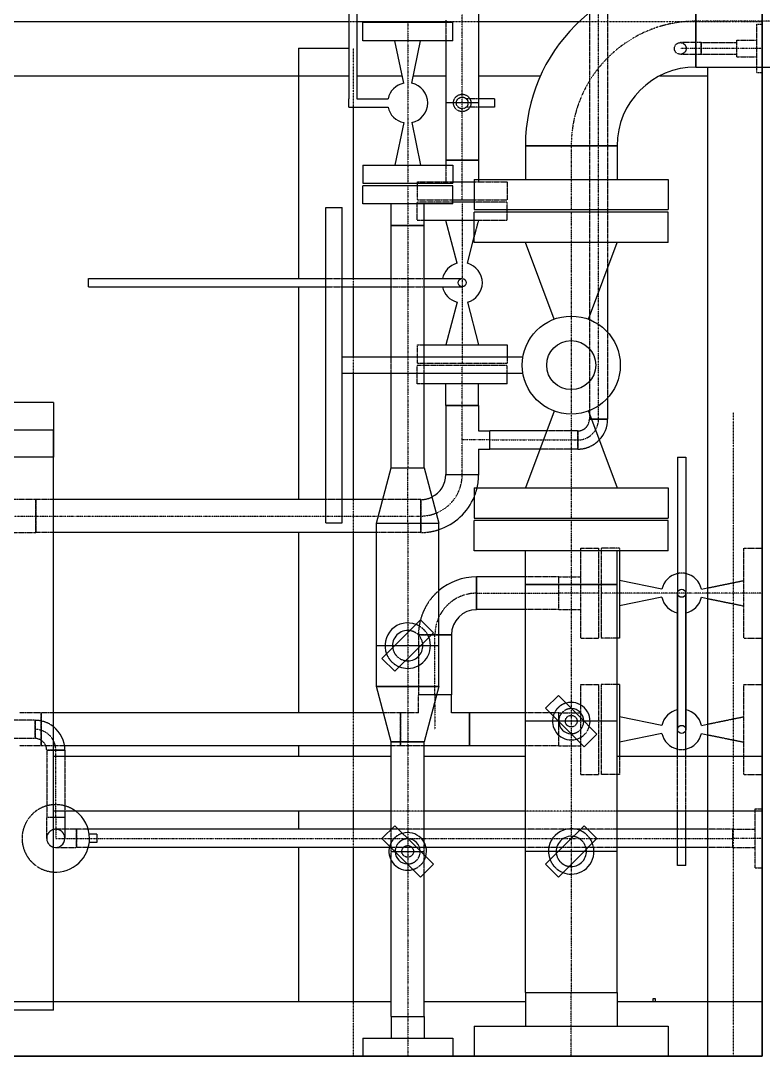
# Model space of a CAD drawing. Header units: millimetres. Extents: x -10011772 to -8149599, y 2847708 to 3434448.
# Drawn here: x -9499144 to -9496420, y 3183563 to 3187365 of the extents above; entities that cross this region are included whole.
import ezdxf

# ---------------------------------------------------------------- set-up
doc = ezdxf.new("R2010")
doc.units = ezdxf.units.MM
for name, pattern in [('DASHDOT2', [0.5, 0.25, -0.125, 0, -0.125]), ('DIVIDE2', [0.625, 0.25, -0.125, 0, -0.125, 0, -0.125]), ('HIDDEN2', [0.1875, 0.125, -0.0625])]:
    doc.linetypes.add(name, pattern=pattern)
doc.layers.add('总平面底图', color=9, linetype='Continuous')

# ---------------------------------------------------------------- blocks, each defined once
blk = doc.blocks.new('总平面底图 爆炸危险区 LOCATION I')
at = {"layer": '总平面底图', "linetype": 'Continuous'}
for p, q in [((226514.9, 128057.7), (226514.9, 131857.7)), ((225756.9, 130257.7), (225756.9, 129815.2)), ((225771.9, 130257.7), (225771.9, 129815.2)), ((225995, 130057.7), (225995, 129807.7)), ((226393.5, 129873.6), (226393.5, 130041.9)), ((226393.5, 130041.9), (226393.5, 129957.7)), ((224799, 129957.5), (225756.9, 129957.5)), ((225771.9, 129957.5), (225934.7, 129957.5)), ((225947.4, 129955.2), (225782.3, 129955.2)), ((225782.3, 129921.8), (225782.3, 129955.2)), ((225934.7, 129959.6), (225934.7, 129955.2)), ((225947.4, 129921.8), (225947.4, 129955.2)), ((225995, 129957.5), (226179.8, 129957.5)), ((226393.5, 129957.7), (226393.5, 129873.6)), ((225947.4, 129921.8), (225782.3, 129921.8)), ((225857.5, 129843.8), (225841.5, 129921.8)), ((225872.3, 129843.8), (225888.2, 129921.8)), ((225934.7, 129921.8), (225934.7, 129807.7)), ((225664.8, 129908.4), (225756.9, 129908.4)), ((225664.8, 129908.4), (225664.8, 129485.2)), ((226393.5, 129873.6), (227934.4, 129873.6)), ((226414.8, 129873.6), (226414.8, 128057.7)), ((224799, 129857.4), (225756.9, 129857.4)), ((225771.9, 129857.4), (225854.7, 129857.4)), ((225875, 129857.4), (225934.7, 129857.4)), ((225995, 129857.4), (226108.3, 129857.4)), ((226327.1, 129857.4), (226414.8, 129857.4)), ((225756.9, 129800.2), (225756.9, 129815.2)), ((225756.9, 129800.2), (225828.8, 129800.2)), ((225764.9, 129800.2), (225764.9, 129485.2)), ((225771.9, 129815.2), (225828.8, 129815.2)), ((225995, 129807.7), (225934.7, 129807.7)), ((225934.7, 129807.7), (225934.7, 129702.9)), ((226023.9, 129815.2), (225995, 129815.2)), ((225995, 129807.7), (225995, 129702.9)), ((226023.9, 129800.2), (225995, 129800.2)), ((226023.9, 129815.2), (226023.9, 129800.2)), ((225857.5, 129771.6), (225841.5, 129693.6)), ((225872.3, 129771.6), (225888.2, 129693.6)), ((226080.7, 129729.1), (226164.9, 129729.1)), ((226080.7, 129729.1), (226080.7, 129667.3)), ((226249, 129729.1), (226080.7, 129729.1)), ((226164.9, 129729.1), (226249, 129729.1)), ((226249, 129729.1), (226249, 129667.3)), ((225964.9, 129702.9), (225934.7, 129702.9)), ((225934.7, 129702.9), (225964.9, 129702.9)), ((225934.7, 129702.9), (225934.7, 129693.6)), ((225995, 129702.9), (225964.9, 129702.9)), ((225964.9, 129702.9), (225995, 129702.9)), ((225995, 129702.9), (225995, 129667.3)), ((225782.3, 129693.6), (225947.4, 129693.6)), ((225782.3, 129693.6), (225782.3, 129660.3)), ((225947.4, 129693.6), (225947.4, 129660.3)), ((225987.1, 129667.3), (226164.9, 129667.3)), ((225987.1, 129667.3), (225987.1, 129611.8)), ((226164.9, 129667.3), (226342.7, 129667.3)), ((226342.7, 129667.3), (226342.7, 129611.8)), ((225782.3, 129660.3), (225947.4, 129660.3)), ((225947.4, 129655.8), (225782.3, 129655.8)), ((225782.3, 129622.5), (225782.3, 129655.8)), ((225882.3, 129660.3), (225882.3, 129655.8)), ((225947.4, 129663), (225964.9, 129663)), ((225947.4, 129622.5), (225947.4, 129655.8)), ((225964.9, 129663), (225987.1, 129663)), ((225947.4, 129629.7), (225964.9, 129629.7)), ((225964.9, 129629.7), (225987.1, 129629.7)), ((225714.9, 129326.4), (225714.9, 129616)), ((225714.9, 129616), (225744.9, 129616)), ((225744.9, 129326.4), (225744.9, 129616)), ((225947.4, 129622.5), (225782.3, 129622.5)), ((225834.7, 129582.7), (225834.7, 129622.5)), ((225895, 129582.7), (225895, 129622.5)), ((225964.9, 129625.3), (225947.4, 129625.3)), ((225987.1, 129625.3), (225964.9, 129625.3)), ((225987.1, 129611.8), (226164.9, 129611.8)), ((226164.9, 129607.3), (225987.1, 129607.3)), ((225987.1, 129551.8), (225987.1, 129607.3)), ((226047.4, 129607.3), (226047.4, 129611.8)), ((226164.9, 129611.8), (226342.7, 129611.8)), ((226342.7, 129607.3), (226164.9, 129607.3)), ((226198.2, 129611.8), (226198.2, 129607.3)), ((226231.6, 129611.8), (226231.6, 129607.3)), ((226342.7, 129551.8), (226342.7, 129607.3)), ((225964.9, 129591.9), (225895, 129591.9)), ((225964.9, 129591.9), (225934.7, 129591.9)), ((225955.5, 129513.4), (225934.7, 129591.9)), ((225987.1, 129591.9), (225964.9, 129591.9)), ((225987.1, 129591.9), (225964.9, 129591.9)), ((225834.7, 129582.7), (225864.9, 129582.7)), ((225834.7, 129341.4), (225834.7, 129582.7)), ((225895, 129582.7), (225834.7, 129582.7)), ((225864.9, 129582.7), (225895, 129582.7)), ((225895, 129341.4), (225895, 129582.7)), ((225974.3, 129513.4), (225987.1, 129561.8)), ((226164.9, 129551.8), (225987.1, 129551.8)), ((226164.9, 129551.8), (226080.7, 129551.8)), ((226133.4, 129410.7), (226080.7, 129551.8)), ((226249, 129551.8), (226164.9, 129551.8)), ((226342.7, 129551.8), (226164.9, 129551.8)), ((226196.4, 129410.7), (226249, 129551.8)), ((226198.2, 129551.8), (226198.2, 129551.8)), ((226231.6, 129551.8), (226231.6, 129551.8)), ((226231.6, 129505), (226231.6, 129386.8)), ((225279.1, 129477.7), (225279.1, 129485.2)), ((225279.1, 129485.2), (225714.9, 129485.2)), ((225279.1, 129470.2), (225279.1, 129477.7)), ((225744.9, 129485.2), (225834.7, 129485.2)), ((225895, 129485.2), (225964.9, 129485.2)), ((225279.1, 129470.2), (225714.9, 129470.2)), ((225664.8, 129470.2), (225664.8, 129079.5)), ((225744.9, 129470.2), (225834.7, 129470.2)), ((225764.9, 129470.2), (225764.9, 129341.4)), ((225895, 129470.2), (225964.9, 129470.2)), ((225955.5, 129442), (225934.7, 129363.4)), ((225974.3, 129442), (225995, 129363.4)), ((226198.2, 129415.6), (226198.2, 129410)), ((225895, 129363.4), (225964.9, 129363.4)), ((225934.7, 129363.4), (225995, 129363.4)), ((225964.9, 129363.4), (226047.4, 129363.4)), ((226047.4, 129363.4), (226047.4, 129341.4)), ((225744.9, 129341.4), (226076.1, 129341.4)), ((225714.9, 129036.8), (225714.9, 129326.4)), ((225744.9, 129036.8), (225744.9, 129326.4)), ((225744.9, 129311.4), (226076.1, 129311.4)), ((225764.9, 129311.4), (225764.9, 129079.5)), ((225834.7, 129138.1), (225834.7, 129311.4)), ((225895, 129138.1), (225895, 129311.4)), ((226047.4, 129292.3), (226047.4, 129311.4)), ((225964.9, 129292.3), (225895, 129292.3)), ((225934.7, 129252.5), (225934.7, 129292.3)), ((226047.4, 129292.3), (225964.9, 129292.3)), ((225995, 129252.5), (225995, 129292.3)), ((226231.6, 129266), (226231.6, 129227.1)), ((225215, 129257.8), (224781.1, 129257.8)), ((225215, 129257.8), (225215, 129157.7)), ((225934.7, 129252.5), (225995, 129252.5)), ((225934.7, 129252.5), (225934.7, 129125.5)), ((225964.9, 129252.5), (225934.7, 129252.5)), ((225995, 129252.5), (225964.9, 129252.5)), ((225995, 129252.5), (225995, 129205.7)), ((226133.4, 129242.1), (226080.7, 129101)), ((226196.4, 129242.1), (226249, 129101)), ((226198.2, 129242.8), (226198.2, 129237.2)), ((226201.9, 129227.1), (226231.6, 129227.1)), ((226214.9, 129227.1), (226201.9, 129227.1)), ((226231.6, 129227.1), (226214.9, 129227.1)), ((225114.9, 129207.8), (225215, 129207.8)), ((225215, 128142.4), (225215, 129207.8)), ((225995, 129205.7), (226015.7, 129205.7)), ((226015.7, 129189), (226015.7, 129205.7)), ((226015.7, 129172.3), (226015.7, 129205.7)), ((226119.8, 129205.7), (226015.7, 129205.7)), ((226015.7, 129172.3), (226015.7, 129189)), ((225995, 129172.3), (225995, 129125.5)), ((225995, 129172.3), (226015.7, 129172.3)), ((226107.4, 129172.3), (226015.7, 129172.3)), ((225215, 129157.7), (224892.7, 129157.7)), ((226359.9, 129157.7), (226367.4, 129157.7)), ((226359.9, 129157.7), (226359.9, 128657.7)), ((226367.4, 129157.7), (226374.9, 129157.7)), ((226374.9, 129157.7), (226374.9, 128657.7)), ((225807.7, 129036.5), (225834.7, 129138.1)), ((225834.7, 129138.1), (225864.9, 129138.1)), ((225834.7, 129138.1), (225864.9, 129138.1)), ((225864.9, 129138.1), (225895, 129138.1)), ((225864.9, 129138.1), (225895, 129138.1)), ((225895, 129138.1), (225922, 129036.5)), ((225934.7, 129125.5), (225995, 129125.5)), ((225934.7, 129125.5), (225995, 129125.5)), ((225987.1, 129101), (226164.9, 129101)), ((225987.1, 129101), (225987.1, 129045.5)), ((226080.7, 129101), (226249, 129101)), ((226164.9, 129101), (226342.7, 129101)), ((226342.7, 129101), (226342.7, 129045.5)), ((225714.9, 129079.5), (225215, 129079.5)), ((225819.1, 129079.5), (225744.9, 129079.5)), ((225714.9, 129036.8), (225744.9, 129036.8)), ((225807.7, 129036.5), (225864.9, 129036.5)), ((225807.7, 129036.5), (225922, 129036.5)), ((225807.7, 128811.5), (225807.7, 129036.5)), ((225864.9, 129036.5), (225922, 129036.5)), ((225922, 128811.5), (225922, 129036.5)), ((225987.1, 129045.5), (226164.9, 129045.5)), ((226164.9, 129041), (225987.1, 129041)), ((225987.1, 128985.5), (225987.1, 129041)), ((226164.9, 129045.5), (226342.7, 129045.5)), ((226342.7, 129041), (226164.9, 129041)), ((226342.7, 128985.5), (226342.7, 129041)), ((225807.7, 129019.1), (225215, 129019.1)), ((225664.8, 129019.1), (225664.8, 128687.9)), ((225764.9, 129019.1), (225764.9, 128687.9)), ((226164.9, 128985.5), (225987.1, 128985.5)), ((226080.7, 128923.7), (226080.7, 128985.5)), ((226342.7, 128985.5), (226164.9, 128985.5)), ((226249, 128923.7), (226249, 128985.5)), ((226253.3, 128985.5), (226253.3, 128907.7)), ((225991.1, 128907.7), (225991.1, 128937.9)), ((226080.7, 128937.9), (225991.1, 128937.9)), ((225991.1, 128937.9), (225991.1, 128877.6)), ((226080.7, 128923.7), (226164.9, 128923.7)), ((226080.7, 128672.9), (226080.7, 128923.7)), ((226164.9, 128923.7), (226080.7, 128923.7)), ((226164.9, 128923.7), (226249, 128923.7)), ((226249, 128923.7), (226164.9, 128923.7)), ((226249, 128672.9), (226249, 128923.7)), ((226331.3, 128915.1), (226253.3, 128931.1)), ((225991.1, 128877.6), (225991.1, 128907.7)), ((226253.3, 128907.7), (226253.3, 128825.2)), ((226359.9, 128607.8), (226359.9, 128907.7)), ((226374.9, 128607.8), (226374.9, 128907.7)), ((226403.5, 128915.1), (226414.8, 128917.4)), ((226331.3, 128900.3), (226253.3, 128884.4)), ((226403.5, 128900.3), (226414.8, 128898)), ((226080.7, 128877.6), (225991.1, 128877.6)), ((225853.1, 128823.3), (225888.5, 128858.7)), ((225888.5, 128858.7), (225912, 128835.1)), ((225876.7, 128799.8), (225912, 128835.1)), ((225922, 128831.5), (225945, 128831.5)), ((225945, 128831.5), (225922, 128831.5)), ((225945, 128831.5), (225945, 128721.2)), ((225807.7, 128811.5), (225922, 128811.5)), ((225807.7, 128736.5), (225807.7, 128811.5)), ((225817.7, 128787.9), (225853.1, 128823.3)), ((225922, 128736.5), (225922, 128811.5)), ((226253.3, 128825.2), (226249, 128825.2)), ((225841.3, 128764.4), (225876.7, 128799.8)), ((225817.7, 128787.9), (225841.3, 128764.4)), ((225864.9, 128736.5), (225807.7, 128736.5)), ((225834.7, 128634.9), (225807.7, 128736.5)), ((225807.7, 128736.5), (225922, 128736.5)), ((225922, 128736.5), (225864.9, 128736.5)), ((225922, 128736.5), (225895, 128634.9)), ((226253.3, 128740.3), (226249, 128740.3)), ((226253.3, 128740.3), (226253.3, 128657.7)), ((225945, 128721.2), (225918, 128721.2)), ((225945, 128721.2), (225918, 128721.2)), ((225945, 128687.9), (225945, 128721.2)), ((226141.3, 128720.1), (226117.7, 128696.5)), ((226141.3, 128720.1), (226176.7, 128684.7)), ((226117.7, 128696.5), (226153.1, 128661.2)), ((225820.7, 128687.9), (225215, 128687.9)), ((225978.4, 128687.9), (225945, 128687.9)), ((225978.4, 128687.9), (225978.4, 128627.6)), ((225978.4, 128627.6), (225978.4, 128687.9)), ((226080.7, 128687.9), (225978.4, 128687.9)), ((226176.7, 128684.7), (226212, 128649.3)), ((226331.3, 128665.1), (226253.3, 128681.1)), ((226249, 128672.9), (226080.7, 128672.9)), ((226080.7, 128433.8), (226080.7, 128672.9)), ((226153.1, 128661.2), (226188.5, 128625.8)), ((226249, 128433.8), (226249, 128672.9)), ((226253.3, 128657.7), (226253.3, 128607.8)), ((226403.5, 128665.1), (226414.8, 128667.4)), ((226212, 128649.3), (226188.5, 128625.8)), ((226331.3, 128650.3), (226253.3, 128634.4)), ((226403.5, 128650.3), (226414.8, 128648)), ((225215, 128619.6), (225236.1, 128619.6)), ((225236.1, 128619.6), (225215, 128619.6)), ((225834.7, 128627.6), (225235.5, 128627.6)), ((225236.1, 128619.6), (225236.1, 128607.8)), ((225664.8, 128627.6), (225664.8, 128607.8)), ((225764.9, 128627.6), (225764.9, 128607.8)), ((225864.9, 128634.9), (225834.7, 128634.9)), ((225834.7, 128634.9), (225895, 128634.9)), ((225834.7, 128474.4), (225834.7, 128634.9)), ((225895, 128634.9), (225864.9, 128634.9)), ((225895, 128450.5), (225895, 128634.9)), ((225978.4, 128627.6), (225895, 128627.6)), ((226080.7, 128627.6), (225978.4, 128627.6)), ((225214.9, 128507.7), (225214.9, 128607.8)), ((225834.7, 128607.8), (225214.9, 128607.8)), ((226080.7, 128607.8), (225895, 128607.8)), ((226514.9, 128607.8), (226249, 128607.8)), ((225834.7, 128507.7), (225214.9, 128507.7)), ((225236.1, 128507.7), (225236.1, 128495.8)), ((225664.8, 128507.7), (225664.8, 128474.4)), ((225764.9, 128507.7), (225764.9, 128474.4)), ((226080.7, 128507.7), (225895, 128507.7)), ((226514.9, 128507.7), (226249, 128507.7)), ((226359.9, 128407.7), (226359.9, 128507.7)), ((226374.9, 128407.7), (226374.9, 128507.7)), ((225236.1, 128495.8), (225215, 128495.8)), ((225236.1, 128495.8), (225215, 128495.8)), ((225236.1, 128495.8), (225236.1, 128457.7)), ((225834.7, 128474.4), (225279, 128474.4)), ((225841.3, 128480.9), (225817.7, 128457.4)), ((225841.3, 128480.9), (225876.7, 128445.6)), ((226080.7, 128474.4), (225895, 128474.4)), ((226153.1, 128445.6), (226188.5, 128480.9)), ((226188.5, 128480.9), (226212, 128457.4)), ((226359.9, 128474.4), (226249, 128474.4)), ((226414.8, 128474.4), (226374.9, 128474.4)), ((225294.4, 128465.2), (225280.9, 128465.2)), ((225294.4, 128450.2), (225280.9, 128450.2)), ((225294.4, 128465.2), (225294.4, 128450.2)), ((225817.7, 128457.4), (225853.1, 128422)), ((226176.7, 128422), (226212, 128457.4)), ((225831.2, 128441), (225279, 128441)), ((225664.8, 128441), (225664.8, 128157.8)), ((225764.9, 128441), (225764.9, 128157.8)), ((225834.7, 128433.8), (225895, 128433.8)), ((225876.7, 128445.6), (225912, 128410.2)), ((226080.7, 128441), (225898.6, 128441)), ((226249, 128433.8), (226080.7, 128433.8)), ((226080.7, 128175.1), (226080.7, 128433.8)), ((226117.7, 128410.2), (226153.1, 128445.6)), ((226359.9, 128441), (226249, 128441)), ((226249, 128175.1), (226249, 128433.8)), ((226414.8, 128441), (226374.9, 128441)), ((225834.7, 128130.9), (225834.7, 128417.1)), ((225853.1, 128422), (225888.5, 128386.7)), ((225912, 128410.2), (225888.5, 128386.7)), ((226117.7, 128410.2), (226141.3, 128386.7)), ((226141.3, 128386.7), (226176.7, 128422)), ((225895, 128130.9), (225895, 128393.3)), ((226367.4, 128407.7), (226359.9, 128407.7)), ((226374.9, 128407.7), (226367.4, 128407.7)), ((226080.7, 128175.1), (226164.9, 128175.1)), ((226080.7, 128175.1), (226164.9, 128175.1)), ((226080.7, 128175.1), (226080.7, 128113.3)), ((226164.9, 128175.1), (226249, 128175.1)), ((226164.9, 128175.1), (226249, 128175.1)), ((226249, 128175.1), (226249, 128113.3)), ((226314.5, 128162.9), (226314.5, 128157.8)), ((226319.7, 128162.9), (226314.5, 128162.9)), ((226319.7, 128157.8), (226319.7, 128162.9)), ((225834.7, 128157.8), (225114.9, 128157.8)), ((226080.7, 128157.8), (225895, 128157.8)), ((226514.9, 128157.8), (226249, 128157.8)), ((225215, 128142.4), (225114.9, 128142.4)), ((225834.7, 128130.9), (225895, 128130.9)), ((225834.7, 128130.9), (225834.7, 128091.1)), ((225834.7, 128130.9), (225895, 128130.9)), ((225895, 128130.9), (225895, 128091.1)), ((225987.1, 128113.3), (226164.9, 128113.3)), ((225987.1, 128113.3), (225987.1, 128057.7)), ((226164.9, 128113.3), (226342.7, 128113.3)), ((226342.7, 128113.3), (226342.7, 128057.7)), ((225782.3, 128091.1), (225947.4, 128091.1)), ((225782.3, 128091.1), (225782.3, 128057.7)), ((225947.4, 128091.1), (225947.4, 128057.7)), ((225114.9, 128057.7), (226514.9, 128057.7))]:
    blk.add_line(p, q, dxfattribs=at)
at = {"layer": '总平面底图'}
for p, q in [((226514.9, 131857.7), (226514.9, 128057.7)), ((226514.9, 128057.7), (224314.9, 128057.7))]:
    blk.add_line(p, q, dxfattribs=at)
at = {"layer": '总平面底图', "linetype": 'DIVIDE2'}
for p, q in [((225964.9, 129807.7), (225964.9, 130057.7)), ((226214.9, 129611.8), (226214.9, 129985.8)), ((225864.9, 129955.2), (225864.9, 129660.3)), ((226393.5, 129957.7), (226393.5, 129957.7)), ((226393.5, 129957.7), (226393.5, 129957.7)), ((227934.4, 129957.7), (226393.5, 129957.7)), ((226403, 129907.7), (226364.9, 129907.7)), ((226468.9, 129907.7), (226403, 129907.7)), ((226403, 129907.7), (226403, 129907.7)), ((226403, 129907.7), (226403, 129907.7)), ((226514.9, 129907.7), (226468.9, 129907.7)), ((225964.9, 129702.9), (225964.9, 129807.7)), ((225964.9, 129807.7), (225964.9, 129807.7)), ((225964.9, 129807.7), (225964.9, 129807.7)), ((226164.9, 129729.1), (226164.9, 129611.8)), ((226164.9, 129729.1), (226164.9, 129729.1)), ((226164.9, 129729.1), (226164.9, 129729.1)), ((225964.9, 129629.7), (225964.9, 129702.9)), ((225864.9, 129655.8), (225864.9, 129582.7)), ((225964.9, 129625.3), (225964.9, 129341.4)), ((226164.9, 129607.3), (226164.9, 129045.5)), ((226214.9, 129607.3), (226214.9, 129611.8)), ((226214.9, 129551.8), (226214.9, 129607.3)), ((225864.9, 129582.7), (225864.9, 129341.4)), ((226214.9, 129460.3), (226214.9, 129551.8)), ((226214.9, 129551.8), (226214.9, 129551.8)), ((226214.9, 129401.2), (226214.9, 129460.3)), ((226214.9, 129251.6), (226214.9, 129401.2)), ((225864.9, 129341.4), (225864.9, 129311.4)), ((225964.9, 129341.4), (225964.9, 129330.1)), ((225964.9, 129311.4), (225964.9, 129325.7)), ((225864.9, 129311.4), (225864.9, 129138.1)), ((225964.9, 129252.5), (225964.9, 129311.4)), ((225964.9, 129252.5), (225964.9, 129252.5)), ((225964.9, 129252.5), (225964.9, 129252.5)), ((225964.9, 129125.5), (225964.9, 129252.5)), ((226214.9, 129227.1), (226214.9, 129251.6)), ((226214.9, 129227.1), (226214.9, 129227.1)), ((226214.9, 129227.1), (226214.9, 129227.1)), ((226015.7, 129189), (225964.9, 129189)), ((226015.7, 129189), (226015.7, 129189)), ((226015.7, 129189), (226113.6, 129189)), ((226113.6, 129189), (226176.8, 129189)), ((226176.8, 129189), (226176.8, 129189)), ((226176.8, 129189), (226176.8, 129189)), ((225864.9, 129036.5), (225864.9, 129138.1)), ((225964.9, 129125.5), (225964.9, 129125.5)), ((225964.9, 129125.5), (225964.9, 129125.5)), ((225964.9, 129125.5), (225964.9, 129125.5)), ((225106.5, 129049.3), (225182.7, 129049.3)), ((225182.7, 129049.3), (225182.7, 129049.3)), ((225182.7, 129049.3), (225182.7, 129049.3)), ((225182.7, 129049.3), (225215, 129049.3)), ((225215, 129049.3), (225714.9, 129049.3)), ((225714.9, 129049.3), (225744.9, 129049.3)), ((225744.9, 129049.3), (225811.1, 129049.3)), ((225811.1, 129049.3), (225888.7, 129049.3)), ((225864.9, 129036.5), (225864.9, 128853.2)), ((225888.7, 129049.3), (225888.7, 129049.3)), ((225888.7, 129049.3), (225888.7, 129049.3)), ((226164.9, 129041), (226164.9, 128923.7)), ((226164.9, 128923.7), (226164.9, 128707.4)), ((225991.1, 128907.7), (226080.7, 128907.7)), ((225991.1, 128907.7), (225991.1, 128907.7)), ((225991.1, 128907.7), (225991.1, 128907.7)), ((226080.7, 128907.7), (226142.4, 128907.7)), ((226215.5, 128907.7), (226142.4, 128907.7)), ((226249, 128907.7), (226220, 128907.7)), ((226359.9, 128907.7), (226249, 128907.7)), ((226374.9, 128907.7), (226359.9, 128907.7)), ((226414.8, 128907.7), (226374.9, 128907.7)), ((226514.9, 128907.7), (226414.8, 128907.7)), ((225864.9, 128853.2), (225864.9, 128811.5)), ((225914.9, 128831.5), (225914.9, 128831.5)), ((225914.9, 128831.5), (225914.9, 128831.5)), ((225914.9, 128721.2), (225914.9, 128831.5)), ((225864.9, 128811.5), (225864.9, 128769.8)), ((225864.9, 128811.5), (225864.9, 128811.5)), ((225864.9, 128811.5), (225864.9, 128811.5)), ((225864.9, 128769.8), (225864.9, 128736.5)), ((225864.9, 128736.5), (225864.9, 128634.9)), ((225914.9, 128721.2), (225914.9, 128721.2)), ((225914.9, 128721.2), (225914.9, 128709.6)), ((225914.9, 128709.6), (225914.9, 128657.7)), ((226164.9, 128707.4), (226164.9, 128672.9)), ((226164.9, 128672.9), (226164.9, 128673)), ((226164.9, 128672.9), (226164.9, 128638.4)), ((226164.9, 128672.9), (226164.9, 128672.9)), ((226164.9, 128638.4), (226164.9, 128475.5)), ((225219.4, 128619.6), (225219.4, 128619.6)), ((225219.4, 128619.6), (225219.4, 128619.6)), ((225219.4, 128607.8), (225219.4, 128619.6)), ((225864.9, 128634.9), (225864.9, 128468.3)), ((225219.4, 128507.7), (225219.4, 128607.8)), ((225219.4, 128495.8), (225219.4, 128507.7)), ((225219.4, 128495.8), (225219.4, 128495.8)), ((225219.4, 128495.8), (225219.4, 128495.8)), ((225219.4, 128495.8), (225219.4, 128457.7)), ((225864.9, 128468.3), (225864.9, 128433.8)), ((226164.9, 128475.5), (226164.9, 128433.8)), ((225219.4, 128457.7), (225257.5, 128457.7)), ((225257.5, 128457.7), (225294.4, 128457.7)), ((225257.5, 128457.7), (225257.5, 128457.7)), ((225257.5, 128457.7), (225257.5, 128457.7)), ((225294.4, 128457.7), (225818.1, 128457.7)), ((225818.1, 128457.7), (225895, 128457.7)), ((225895, 128457.7), (226080.7, 128457.7)), ((226080.7, 128457.7), (226249, 128457.7)), ((226249, 128457.7), (226359.9, 128457.7)), ((226359.9, 128457.7), (226374.9, 128457.7)), ((226374.9, 128457.7), (226414.8, 128457.7)), ((226414.8, 128457.7), (226461, 128457.7)), ((226514.9, 128457.7), (226461, 128457.7)), ((225864.9, 128433.8), (225864.9, 128433.8)), ((225864.9, 128433.8), (225864.9, 128433.8)), ((225864.9, 128433.8), (225864.9, 128399.3)), ((226164.9, 128433.8), (226164.9, 128392.1)), ((226164.9, 128433.8), (226164.9, 128433.8)), ((226164.9, 128433.8), (226164.9, 128433.8)), ((225864.9, 128399.3), (225864.9, 128130.9)), ((226164.9, 128392.1), (226164.9, 128175.1)), ((226164.9, 128057.7), (226164.9, 128175.1)), ((225864.9, 128130.9), (225864.9, 128057.7))]:
    blk.add_line(p, q, dxfattribs=at)
at = {"layer": '总平面底图', "linetype": 'HIDDEN2'}
for p, q in [((226231.6, 129996.7), (226231.6, 129611.8)), ((226198.2, 129973.4), (226198.2, 129611.8)), ((225934.7, 129955.2), (225934.7, 129921.8)), ((226505.2, 129907.7), (226505.2, 129952.2)), ((226505.2, 129952.2), (226514.9, 129952.2)), ((226403, 129918.4), (226364.9, 129918.4)), ((226403, 129918.4), (226403, 129897)), ((226403, 129918.4), (226468.9, 129918.4)), ((226403, 129907.7), (226403, 129918.4)), ((226468.9, 129907.7), (226468.9, 129922.8)), ((226468.9, 129922.8), (226505.2, 129922.8)), ((226364.9, 129897), (226403, 129897)), ((226403, 129897), (226403, 129907.7)), ((226403, 129897), (226468.9, 129897)), ((226468.9, 129892.6), (226468.9, 129907.7)), ((226468.9, 129892.6), (226505.2, 129892.6)), ((226505.2, 129863.3), (226505.2, 129907.7)), ((226505.2, 129863.3), (226514.9, 129863.3)), ((225995, 129815.2), (225972.5, 129815.2)), ((225995, 129800.2), (225972.5, 129800.2)), ((225934.7, 129693.6), (225934.7, 129663)), ((225995, 129667.3), (225995, 129663)), ((225882.3, 129663), (225947.4, 129663)), ((225882.3, 129663), (225882.3, 129660.3)), ((225882.3, 129655.8), (225882.3, 129629.7)), ((225987.1, 129663), (226047.4, 129663)), ((226047.4, 129663), (226047.4, 129629.7)), ((225882.3, 129629.7), (225947.4, 129629.7)), ((225987.1, 129629.7), (226047.4, 129629.7)), ((225947.4, 129625.3), (225882.3, 129625.3)), ((225882.3, 129591.9), (225882.3, 129625.3)), ((226047.4, 129625.3), (225987.1, 129625.3)), ((226047.4, 129611.8), (226047.4, 129625.3)), ((226047.4, 129591.9), (226047.4, 129607.3)), ((226198.2, 129607.3), (226198.2, 129551.8)), ((226231.6, 129607.3), (226231.6, 129551.8)), ((225895, 129591.9), (225882.3, 129591.9)), ((225995, 129591.9), (225987.1, 129591.9)), ((226047.4, 129591.9), (225987.1, 129591.9)), ((225987.1, 129561.8), (225995, 129591.9)), ((226198.2, 129551.8), (226198.2, 129415.6)), ((226231.6, 129551.8), (226231.6, 129505)), ((225714.9, 129485.2), (225744.9, 129485.2)), ((225834.7, 129485.2), (225895, 129485.2)), ((225714.9, 129470.2), (225744.9, 129470.2)), ((225834.7, 129470.2), (225895, 129470.2)), ((226198.2, 129410), (226198.2, 129242.8)), ((226231.6, 129386.8), (226231.6, 129266)), ((225882.3, 129363.4), (225895, 129363.4)), ((225882.3, 129363.4), (225882.3, 129330.1)), ((225834.7, 129311.4), (225834.7, 129341.4)), ((225895, 129311.4), (225895, 129341.4)), ((226047.4, 129341.4), (226047.4, 129330.1)), ((225882.3, 129330.1), (225964.9, 129330.1)), ((225964.9, 129325.7), (225882.3, 129325.7)), ((225882.3, 129292.3), (225882.3, 129325.7)), ((225964.9, 129330.1), (226047.4, 129330.1)), ((226047.4, 129325.7), (225964.9, 129325.7)), ((226047.4, 129311.4), (226047.4, 129325.7)), ((225895, 129292.3), (225882.3, 129292.3)), ((226198.2, 129237.2), (226198.2, 129227.1)), ((226198.2, 129227.1), (226201.9, 129227.1)), ((226201.9, 129227.1), (226198.2, 129227.1)), ((226176.8, 129205.7), (226119.8, 129205.7)), ((226176.8, 129205.7), (226176.8, 129172.3)), ((226176.8, 129172.3), (226176.8, 129205.7)), ((226176.8, 129172.3), (226107.4, 129172.3)), ((225182.7, 129079.5), (225114.9, 129079.5)), ((225182.7, 129079.5), (225182.7, 129049.3)), ((225182.7, 129049.3), (225182.7, 129079.5)), ((225215, 129079.5), (225182.7, 129079.5)), ((225744.9, 129079.5), (225714.9, 129079.5)), ((225888.7, 129079.5), (225819.1, 129079.5)), ((225888.7, 129049.3), (225888.7, 129079.5)), ((225888.7, 129079.5), (225888.7, 129019.1)), ((225182.7, 129049.3), (225182.7, 129019.1)), ((225182.7, 129019.1), (225182.7, 129049.3)), ((225888.7, 129019.1), (225888.7, 129049.3)), ((225106.5, 129019.1), (225182.7, 129019.1)), ((225215, 129019.1), (225182.7, 129019.1)), ((225888.7, 129019.1), (225807.7, 129019.1)), ((226182.2, 128907.7), (226182.2, 128990.3)), ((226182.2, 128990.3), (226215.5, 128990.3)), ((226215.5, 128907.7), (226215.5, 128990.3)), ((226220, 128990.3), (226220, 128907.7)), ((226253.3, 128990.3), (226220, 128990.3)), ((226253.3, 128990.3), (226253.3, 128985.5)), ((226481.6, 128907.7), (226481.6, 128990.3)), ((226481.6, 128990.3), (226514.9, 128990.3)), ((226142.4, 128937.9), (226080.7, 128937.9)), ((226142.4, 128907.7), (226142.4, 128937.9)), ((226142.4, 128907.7), (226142.4, 128937.9)), ((226142.4, 128937.9), (226182.2, 128937.9)), ((226414.8, 128917.4), (226481.6, 128931.1)), ((226142.4, 128877.6), (226142.4, 128907.7)), ((226142.4, 128877.6), (226142.4, 128907.7)), ((226182.2, 128825.2), (226182.2, 128907.7)), ((226215.5, 128825.2), (226215.5, 128907.7)), ((226220, 128907.7), (226220, 128825.2)), ((226481.6, 128825.2), (226481.6, 128907.7)), ((226414.8, 128898), (226481.6, 128884.4)), ((226142.4, 128877.6), (226080.7, 128877.6)), ((226142.4, 128877.6), (226182.2, 128877.6)), ((225884.7, 128831.5), (225922, 128831.5)), ((225914.9, 128831.5), (225884.7, 128831.5)), ((225884.7, 128831.5), (225884.7, 128721.2)), ((225922, 128831.5), (225914.9, 128831.5)), ((226182.2, 128825.2), (226215.5, 128825.2)), ((226249, 128825.2), (226220, 128825.2)), ((226481.6, 128825.2), (226514.9, 128825.2)), ((226182.2, 128657.7), (226182.2, 128740.3)), ((226182.2, 128740.3), (226215.5, 128740.3)), ((226215.5, 128657.7), (226215.5, 128740.3)), ((226220, 128740.3), (226220, 128657.7)), ((226249, 128740.3), (226220, 128740.3)), ((226481.6, 128657.7), (226481.6, 128740.3)), ((226481.6, 128740.3), (226514.9, 128740.3)), ((225918, 128721.2), (225884.7, 128721.2)), ((225884.7, 128687.9), (225884.7, 128721.2)), ((225914.9, 128721.2), (225884.7, 128721.2)), ((225918, 128721.2), (225914.9, 128721.2)), ((225192.5, 128687.9), (225152.7, 128687.9)), ((225192.5, 128687.9), (225192.5, 128657.7)), ((225192.5, 128657.7), (225192.5, 128687.9)), ((225215, 128687.9), (225192.5, 128687.9)), ((225851.4, 128687.9), (225820.7, 128687.9)), ((225851.4, 128687.9), (225851.4, 128627.6)), ((225884.7, 128687.9), (225851.4, 128687.9)), ((225851.4, 128657.7), (225851.4, 128687.9)), ((226142.4, 128687.9), (226080.7, 128687.9)), ((226142.4, 128627.6), (226142.4, 128687.9)), ((226142.4, 128657.7), (226142.4, 128687.9)), ((226142.4, 128687.9), (226182.2, 128687.9)), ((226414.8, 128667.4), (226481.6, 128681.1)), ((225181.3, 128674.4), (225143.1, 128674.4)), ((225181.3, 128674.4), (225181.3, 128657.7)), ((225181.3, 128641), (225181.3, 128674.4)), ((225181.3, 128657.7), (225181.3, 128641)), ((225192.5, 128657.7), (225192.5, 128627.6)), ((225192.5, 128627.6), (225192.5, 128657.7)), ((225851.4, 128627.6), (225851.4, 128657.7)), ((226142.4, 128627.6), (226142.4, 128657.7)), ((226182.2, 128575.2), (226182.2, 128657.7)), ((226215.5, 128575.2), (226215.5, 128657.7)), ((226220, 128657.7), (226220, 128575.2)), ((226481.6, 128575.2), (226481.6, 128657.7)), ((225181.3, 128641), (225143.1, 128641)), ((226414.8, 128648), (226481.6, 128634.4)), ((225192.5, 128627.6), (225152.7, 128627.6)), ((225235.5, 128627.6), (225192.5, 128627.6)), ((225202.7, 128619.6), (225215, 128619.6)), ((225215, 128619.6), (225202.7, 128619.6)), ((225202.7, 128619.6), (225202.7, 128495.8)), ((225851.4, 128627.6), (225834.7, 128627.6)), ((225895, 128627.6), (225851.4, 128627.6)), ((226142.4, 128627.6), (226080.7, 128627.6)), ((226142.4, 128627.6), (226182.2, 128627.6)), ((225236.1, 128607.8), (225236.1, 128507.7)), ((226253.3, 128607.8), (226253.3, 128575.2)), ((226359.9, 128507.7), (226359.9, 128607.8)), ((226374.9, 128507.7), (226374.9, 128607.8)), ((226182.2, 128575.2), (226215.5, 128575.2)), ((226253.3, 128575.2), (226220, 128575.2)), ((226481.6, 128575.2), (226514.9, 128575.2)), ((226502.1, 128457.7), (226502.1, 128511.7)), ((226502.1, 128511.7), (226514.9, 128511.7)), ((225215, 128495.8), (225202.7, 128495.8)), ((225202.7, 128457.7), (225202.7, 128495.8)), ((225215, 128495.8), (225202.7, 128495.8)), ((225257.5, 128474.4), (225219.4, 128474.4)), ((225257.5, 128457.7), (225257.5, 128474.4)), ((225279, 128474.4), (225257.5, 128474.4)), ((225257.5, 128474.4), (225257.5, 128457.7)), ((225895, 128474.4), (225834.7, 128474.4)), ((225834.7, 128433.8), (225834.7, 128474.4)), ((226249, 128474.4), (226080.7, 128474.4)), ((226374.9, 128474.4), (226359.9, 128474.4)), ((226461, 128474.4), (226414.8, 128474.4)), ((226461, 128457.7), (226461, 128474.4)), ((226461, 128474.4), (226502.1, 128474.4)), ((226461, 128457.7), (226461, 128474.4)), ((225257.5, 128441), (225257.5, 128457.7)), ((225257.5, 128457.7), (225257.5, 128441)), ((225895, 128433.8), (225895, 128450.5)), ((226461, 128441), (226461, 128457.7)), ((226461, 128441), (226461, 128457.7)), ((226502.1, 128403.7), (226502.1, 128457.7)), ((225219.4, 128441), (225257.5, 128441)), ((225279, 128441), (225257.5, 128441)), ((225898.6, 128441), (225831.2, 128441)), ((225834.7, 128417.1), (225834.7, 128433.8)), ((225895, 128393.3), (225895, 128433.8)), ((226249, 128441), (226080.7, 128441)), ((226374.9, 128441), (226359.9, 128441)), ((226461, 128441), (226414.8, 128441)), ((226461, 128441), (226502.1, 128441)), ((226502.1, 128403.7), (226514.9, 128403.7))]:
    blk.add_line(p, q, dxfattribs=at)
at = {"layer": '总平面底图', "linetype": 'DASHDOT2'}
for p, q in [((225756.9, 129957.5), (225771.9, 129957.5)), ((225934.7, 129957.5), (225995, 129957.5)), ((226179.8, 129957.5), (226514.9, 129957.5)), ((225764.9, 129908.4), (225764.9, 129800.2)), ((225764.9, 129485.2), (225764.9, 129470.2)), ((225764.9, 129341.4), (225764.9, 129311.4)), ((226461.9, 129239.7), (226461.9, 128057.7)), ((225215, 129157.7), (225114.9, 129157.7)), ((225764.9, 129079.5), (225764.9, 129019.1)), ((225764.9, 128687.9), (225764.9, 128627.6)), ((225764.9, 128607.8), (225764.9, 128507.7)), ((225215, 128507.7), (225214.9, 128507.7)), ((225895, 128507.7), (225834.7, 128507.7)), ((226249, 128507.7), (226080.7, 128507.7)), ((226514.9, 128507.7), (226414.8, 128507.7)), ((225764.9, 128474.4), (225764.9, 128441)), ((225764.9, 128157.8), (225764.9, 128057.7))]:
    blk.add_line(p, q, dxfattribs=at)
at = {"layer": '总平面底图', "linetype": 'HIDDEN2'}
for centre, radius in [((226364.9, 129907.7), 10.7), ((225964.9, 129807.7), 16), ((225964.9, 129807.7), 10.7), ((226164.9, 128672.9), 10.7), ((225864.9, 128433.8), 10.7)]:
    blk.add_circle(centre, radius, dxfattribs=at)
at = {"layer": '总平面底图', "linetype": 'Continuous'}
for centre, radius in [((225964.9, 129477.7), 7.5), ((226164.9, 129326.4), 90), ((226164.9, 129326.4), 45), ((226367.4, 128907.7), 7.5), ((226367.4, 128657.7), 7.5)]:
    blk.add_circle(centre, radius, dxfattribs=at)
for centre, radius, start, end in [((226393.5, 129729.1), 312.7, 90, 180), ((226393.5, 129729.1), 144.5, 90, 180), ((225864.9, 129807.7), 36.9, 101.5612, 168.2605), ((225864.9, 129807.7), 36.9, 0, 78.4388), ((225864.9, 129807.7), 36.9, 191.7395, 258.4388), ((225864.9, 129807.7), 36.9, 281.5612, 0), ((225964.9, 129477.7), 36.9, 104.7906, 168.2707), ((225964.9, 129477.7), 36.9, 284.7906, 75.2094), ((225964.9, 129477.7), 36.9, 191.7293, 255.2094), ((226176.8, 129227.1), 54.8, 315.9546, 0), ((225888.7, 129125.5), 46, 296.6429, 0), ((225888.7, 129125.5), 106.4, 346.6878, 0), ((225888.7, 129125.5), 106.4, 288.2733, 337.6892), ((226367.4, 128907.7), 36.9, 101.7395, 168.4388), ((226367.4, 128907.7), 36.9, 11.5612, 78.2605), ((225991.1, 128831.5), 106.4, 90, 130.4809), ((226367.4, 128907.7), 36.9, 191.5612, 258.2605), ((226367.4, 128907.7), 36.9, 281.7395, 348.4388), ((225991.1, 128831.5), 46, 90, 180), ((225864.9, 128811.5), 41.7, 68.5215, 201.4785), ((225864.9, 128811.5), 27.8, 81.7726, 188.2274), ((225864.9, 128811.5), 41.7, 270, 21.4785), ((225864.9, 128811.5), 27.8, 270, 8.2274), ((225864.9, 128811.5), 41.7, 248.5215, 270), ((225864.9, 128811.5), 27.8, 261.7726, 270), ((226164.9, 128672.9), 34.5, 343.8738, 106.1262), ((226164.9, 128672.9), 23, 1.4125, 88.5875), ((226164.9, 128672.9), 34.5, 163.8738, 270), ((226367.4, 128657.7), 36.9, 101.7395, 168.4388), ((226367.4, 128657.7), 36.9, 11.5612, 78.2605), ((225181.3, 128619.6), 54.8, 0, 52.1174), ((226164.9, 128672.9), 23, 181.4125, 268.5875), ((226164.9, 128672.9), 34.5, 270, 286.1262), ((226367.4, 128657.7), 36.9, 191.5612, 258.2605), ((226367.4, 128657.7), 36.9, 281.7395, 348.4388), ((225219.4, 128457.7), 61.9, 0, 53.8017), ((225864.9, 128433.8), 34.5, 343.8738, 106.1262), ((226164.9, 128433.8), 41.7, 68.5215, 201.4785), ((225219.4, 128457.7), 16.7, 254.5463, 0), ((225219.4, 128457.7), 16.7, 254.5463, 0), ((225219.4, 128457.7), 61.9, 265.8783, 0), ((225864.9, 128433.8), 23, 1.4125, 88.5875), ((226164.9, 128433.8), 27.8, 81.7726, 188.2274), ((226164.9, 128433.8), 41.7, 270, 21.4785), ((225864.9, 128433.8), 34.5, 163.8738, 270), ((225864.9, 128433.8), 23, 181.4125, 268.5875), ((226164.9, 128433.8), 27.8, 270, 8.2274), ((225864.9, 128433.8), 34.5, 270, 286.1262), ((226164.9, 128433.8), 41.7, 248.5215, 270), ((226164.9, 128433.8), 27.8, 261.7726, 270)]:
    blk.add_arc(centre, radius, start, end, dxfattribs=at)
at = {"layer": '总平面底图', "linetype": 'DIVIDE2'}
for centre, radius, start, end in [((226393.5, 129729.1), 228.6, 90, 180), ((226176.8, 129227.1), 38.1, 328.7017, 0), ((226176.8, 129227.1), 38.1, 270, 328.7017), ((225888.7, 129125.5), 76.2, 291.9532, 0), ((225888.7, 129125.5), 76.2, 270, 291.9532), ((225991.1, 128831.5), 76.2, 90, 154.9811), ((225991.1, 128831.5), 76.2, 154.9811, 180), ((225181.3, 128619.6), 38.1, 27.9689, 90), ((225181.3, 128619.6), 38.1, 0, 27.9689)]:
    blk.add_arc(centre, radius, start, end, dxfattribs=at)
at = {"layer": '总平面底图', "linetype": 'HIDDEN2'}
for centre, radius, start, end in [((226176.8, 129227.1), 21.4, 270, 0), ((226176.8, 129227.1), 54.8, 270, 315.9546), ((225888.7, 129125.5), 106.4, 337.6892, 346.6878), ((225888.7, 129125.5), 46, 270, 296.6429), ((225888.7, 129125.5), 106.4, 270, 288.2733), ((226367.4, 128907.7), 36.9, 78.2605, 101.7395), ((225991.1, 128831.5), 106.4, 130.4809, 180), ((225864.9, 128811.5), 41.7, 21.4785, 68.5215), ((225864.9, 128811.5), 27.8, 8.2274, 81.7726), ((225864.9, 128811.5), 41.7, 201.4785, 248.5215), ((225864.9, 128811.5), 27.8, 188.2274, 261.7726), ((226164.9, 128672.9), 34.5, 106.1262, 163.8738), ((226164.9, 128672.9), 23, 88.5875, 181.4125), ((225181.3, 128619.6), 54.8, 52.1174, 90), ((226164.9, 128672.9), 23, 270, 1.4125), ((226164.9, 128672.9), 34.5, 286.1262, 343.8738), ((225181.3, 128619.6), 21.4, 0, 90), ((226164.9, 128672.9), 23, 268.5875, 270), ((226367.4, 128657.7), 36.9, 258.2605, 281.7395), ((225219.4, 128457.7), 61.9, 53.8017, 265.8783), ((225219.4, 128457.7), 16.7, 0, 254.5463), ((225864.9, 128433.8), 34.5, 106.1262, 163.8738), ((226164.9, 128433.8), 41.7, 21.4785, 68.5215), ((225219.4, 128457.7), 16.7, 180, 254.5463), ((225864.9, 128433.8), 23, 88.5875, 181.4125), ((226164.9, 128433.8), 27.8, 8.2274, 81.7726), ((225864.9, 128433.8), 23, 270, 1.4125), ((226164.9, 128433.8), 27.8, 188.2274, 261.7726), ((225864.9, 128433.8), 23, 268.5875, 270), ((225864.9, 128433.8), 34.5, 286.1262, 343.8738), ((226164.9, 128433.8), 41.7, 201.4785, 248.5215)]:
    blk.add_arc(centre, radius, start, end, dxfattribs=at)

msp = doc.modelspace()

# ---------------------------------------------------------------- block references
at = {"layer": '总平面底图', "xscale": 2, "yscale": 2, "zscale": 2}
msp.add_blockref('总平面底图 爆炸危险区 LOCATION I', (-9949454.3, 2927447.9), dxfattribs=at)

doc.saveas('drawing.dxf')
